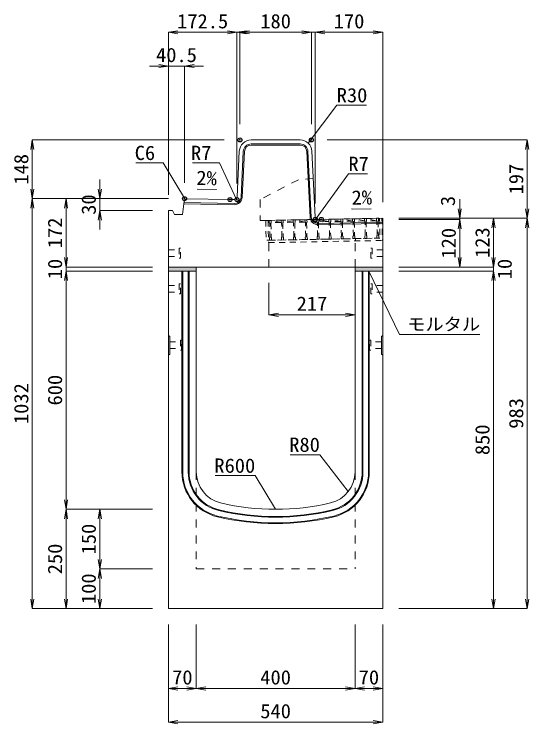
# Model space of a CAD drawing. Units: millimetres at full size. Extents: x -22536 to 51867, y -19720 to 38340.
# Drawn here: x -8493 to -7197, y 19478 to 21265 of the extents above; entities that cross this region are included whole.
import ezdxf
from ezdxf.enums import TextEntityAlignment as Align

# ---------------------------------------------------------------- set-up
doc = ezdxf.new("R2010")
doc.units = ezdxf.units.MM
doc.header["$LTSCALE"] = 20
doc.header["$PDMODE"] = 32
doc.header["$PDSIZE"] = 10
doc.linetypes.add('USER1', pattern=[2, 1, -1])
doc.linetypes.add('USER2', pattern=[1.35, 0.75, -0.6])
for name, color, linetype, lineweight in [('インサート', 3, 'USER2', 9), ('グレーチング', 7, 'USER2', 5), ('モルタル', 7, 'Continuous', 9), ('受枠', 3, 'USER2', 9), ('寸法線', 7, 'Continuous', 13), ('引出線', 4, 'Continuous', 13), ('本体', 2, 'Continuous', 13), ('目地', 132, 'Continuous', 5)]:
    doc.layers.add(name, color=color, linetype=linetype, lineweight=lineweight)
doc.layers.add('作業エリア', color=11, linetype='Continuous')
doc.styles.add('ＭＳ 明朝', font='')
doc.styles.get('ＭＳ 明朝').set_extended_font_data('MS Mincho')

# ---------------------------------------------------------------- blocks, each defined once
blk = doc.blocks.new('open_arrow')
at = {"color": 0, "linetype": 'Continuous', "lineweight": -2}
blk.add_lwpolyline([(7.5, 1.25), (0, 0), (7.5, -1.25)], dxfattribs=at)

msp = doc.modelspace()

# ---------------------------------------------------------------- hatches: boundary and pattern name
at = {"layer": 'モルタル'}
for points in [[(-8034.44, 20618.16), (-8034.44, 20628.16), (-8104.44, 20628.16), (-8104.44, 20618.16)], [(-7564.44, 20618.16), (-7564.44, 20628.16), (-7634.44, 20628.16), (-7634.44, 20618.16)]]:
    msp.add_hatch(color=256, dxfattribs=at).paths.add_polyline_path(points)

# ---------------------------------------------------------------- linework, layer by layer
at = {"layer": 'インサート'}
for p, q in [((-8074.44, 20675.66), (-8077.44, 20675.66)), ((-8077.44, 20675.66), (-8077.44, 20650.66)), ((-8074.44, 20650.66), (-8074.44, 20675.66)), ((-7594.44, 20675.66), (-7591.44, 20675.66)), ((-7594.44, 20650.66), (-7594.44, 20675.66)), ((-7591.44, 20675.66), (-7591.44, 20650.66)), ((-8104.44, 20671.66), (-8077.44, 20671.66)), ((-8104.44, 20671.66), (-8104.44, 20654.66)), ((-7564.44, 20671.66), (-7591.44, 20671.66)), ((-7564.44, 20671.66), (-7564.44, 20654.66)), ((-8104.44, 20654.66), (-8077.44, 20654.66)), ((-8077.44, 20650.66), (-8074.44, 20650.66)), ((-7591.44, 20650.66), (-7594.44, 20650.66)), ((-7564.44, 20654.66), (-7591.44, 20654.66)), ((-8074.44, 20585.66), (-8077.44, 20585.66)), ((-8077.44, 20585.66), (-8077.44, 20560.66)), ((-8074.44, 20560.66), (-8074.44, 20585.66)), ((-7594.44, 20585.66), (-7591.44, 20585.66)), ((-7594.44, 20560.66), (-7594.44, 20585.66)), ((-7591.44, 20585.66), (-7591.44, 20560.66)), ((-8104.44, 20581.66), (-8077.44, 20581.66)), ((-8104.44, 20581.66), (-8104.44, 20564.66)), ((-7564.44, 20581.66), (-7591.44, 20581.66)), ((-7564.44, 20581.66), (-7564.44, 20564.66)), ((-8104.44, 20564.66), (-8077.44, 20564.66)), ((-8077.44, 20560.66), (-8074.44, 20560.66)), ((-7591.44, 20560.66), (-7594.44, 20560.66)), ((-7564.44, 20564.66), (-7591.44, 20564.66)), ((-8071.24, 20443.66), (-8074.24, 20443.66)), ((-8074.24, 20443.66), (-8074.24, 20418.66)), ((-8071.24, 20418.66), (-8071.24, 20443.66)), ((-7597.64, 20443.66), (-7594.64, 20443.66)), ((-7597.64, 20418.66), (-7597.64, 20443.66)), ((-7594.64, 20443.66), (-7594.64, 20418.66)), ((-8101.24, 20439.66), (-8074.24, 20439.66)), ((-8101.24, 20439.66), (-8101.24, 20422.66)), ((-7567.64, 20439.66), (-7594.64, 20439.66)), ((-7567.64, 20439.66), (-7567.64, 20422.66)), ((-8101.24, 20422.66), (-8074.24, 20422.66)), ((-8074.24, 20418.66), (-8071.24, 20418.66)), ((-7594.64, 20418.66), (-7597.64, 20418.66)), ((-7567.64, 20422.66), (-7594.64, 20422.66))]:
    msp.add_line(p, q, dxfattribs=at)
at = {"layer": 'グレーチング'}
for p, q in [((-7850.47, 20745.63), (-7575.52, 20750.95)), ((-7820.36, 20740.21), (-7845.47, 20745.72)), ((-7790.36, 20740.79), (-7815.48, 20746.31)), ((-7760.37, 20741.37), (-7785.48, 20746.89)), ((-7730.38, 20741.95), (-7755.49, 20747.47)), ((-7700.38, 20742.53), (-7725.49, 20748.05)), ((-7670.39, 20743.11), (-7695.5, 20748.63)), ((-7640.39, 20743.69), (-7665.5, 20749.21)), ((-7610.4, 20744.27), (-7635.51, 20749.79)), ((-7580.4, 20744.85), (-7605.52, 20750.37)), ((-7820.36, 20740.21), (-7845.35, 20739.73)), ((-7790.36, 20740.79), (-7815.36, 20740.31)), ((-7760.37, 20741.37), (-7785.37, 20740.89)), ((-7730.38, 20741.95), (-7755.37, 20741.47)), ((-7700.38, 20742.53), (-7725.38, 20742.05)), ((-7670.39, 20743.11), (-7695.38, 20742.63)), ((-7640.39, 20743.69), (-7665.39, 20743.21)), ((-7610.4, 20744.27), (-7635.39, 20743.79)), ((-7580.4, 20744.85), (-7605.4, 20744.37)), ((-7849.5, 20695.64), (-7574.55, 20700.96))]:
    msp.add_line(p, q, dxfattribs=at)
for points in [[(-7850.47, 20745.63), (-7845.47, 20745.72), (-7845.35, 20739.73), (-7846.33, 20738.71), (-7845.64, 20702.71), (-7844.62, 20701.73), (-7844.5, 20695.73), (-7849.5, 20695.64), (-7849.62, 20701.64), (-7848.64, 20702.66), (-7849.33, 20738.65), (-7850.35, 20739.63)], [(-7815.64, 20703.29), (-7814.62, 20702.31), (-7814.51, 20696.31), (-7819.51, 20696.22), (-7819.62, 20702.22), (-7818.64, 20703.24), (-7819.34, 20739.23), (-7820.36, 20740.21), (-7820.47, 20746.21), (-7815.48, 20746.31), (-7815.36, 20740.31), (-7816.34, 20739.29)], [(-7785.65, 20703.87), (-7784.63, 20702.89), (-7784.51, 20696.9), (-7789.51, 20696.8), (-7789.63, 20702.8), (-7788.65, 20703.82), (-7789.35, 20739.81), (-7790.36, 20740.79), (-7790.48, 20746.79), (-7785.48, 20746.89), (-7785.37, 20740.89), (-7786.35, 20739.87)], [(-7755.65, 20704.45), (-7754.64, 20703.47), (-7754.52, 20697.48), (-7759.52, 20697.38), (-7759.63, 20703.38), (-7758.65, 20704.4), (-7759.35, 20740.39), (-7760.37, 20741.37), (-7760.49, 20747.37), (-7755.49, 20747.47), (-7755.37, 20741.47), (-7756.35, 20740.45)], [(-7725.66, 20705.04), (-7724.64, 20704.06), (-7724.52, 20698.06), (-7729.52, 20697.96), (-7729.64, 20703.96), (-7728.66, 20704.98), (-7729.36, 20740.97), (-7730.38, 20741.95), (-7730.49, 20747.95), (-7725.49, 20748.05), (-7725.38, 20742.05), (-7726.36, 20741.03)], [(-7698.67, 20705.56), (-7699.36, 20741.55), (-7700.38, 20742.53), (-7700.5, 20748.53), (-7695.5, 20748.63), (-7695.38, 20742.63), (-7696.36, 20741.61), (-7695.67, 20705.62), (-7694.65, 20704.64), (-7694.53, 20698.64), (-7699.53, 20698.54), (-7699.65, 20704.54)], [(-7668.67, 20706.14), (-7669.37, 20742.13), (-7670.39, 20743.11), (-7670.5, 20749.11), (-7665.5, 20749.21), (-7665.39, 20743.21), (-7666.37, 20742.19), (-7665.67, 20706.2), (-7664.65, 20705.22), (-7664.54, 20699.22), (-7669.54, 20699.12), (-7669.65, 20705.12)], [(-7635.39, 20743.79), (-7636.37, 20742.77), (-7635.68, 20706.78), (-7634.66, 20705.8), (-7634.54, 20699.8), (-7639.54, 20699.7), (-7639.66, 20705.7), (-7638.68, 20706.72), (-7639.37, 20742.71), (-7640.39, 20743.69), (-7640.51, 20749.69), (-7635.51, 20749.79)], [(-7605.4, 20744.37), (-7606.38, 20743.35), (-7605.68, 20707.36), (-7604.66, 20706.38), (-7604.55, 20700.38), (-7609.55, 20700.28), (-7609.66, 20706.28), (-7608.68, 20707.3), (-7609.38, 20743.29), (-7610.4, 20744.27), (-7610.51, 20750.27), (-7605.52, 20750.37)], [(-7579.55, 20700.86), (-7579.67, 20706.86), (-7578.69, 20707.88), (-7579.38, 20743.87), (-7580.4, 20744.85), (-7580.52, 20750.85), (-7575.52, 20750.95), (-7575.4, 20744.95), (-7576.38, 20743.93), (-7575.69, 20707.94), (-7574.67, 20706.96), (-7574.55, 20700.96)]]:
    msp.add_lwpolyline(points, close=True, dxfattribs=at)
at = {"layer": 'モルタル'}
for points in [[(-8104.44, 20628.16), (-8034.44, 20628.16), (-8034.44, 20618.16), (-8104.44, 20618.16)], [(-7634.44, 20628.16), (-7564.44, 20628.16), (-7564.44, 20618.16), (-7634.44, 20618.16)]]:
    msp.add_lwpolyline(points, close=True, dxfattribs=at)
at = {"layer": '作業エリア'}
for p in [(-7924.44, 20948.16), (-7744.44, 20948.16), (-8063.94, 20800.38), (-7949.44, 20798.16), (-7931.94, 20798.16), (-7734.44, 20748.16), (-7719.44, 20748.16)]:
    msp.add_point(p, dxfattribs=at)
at = {"layer": '受枠'}
for p, q in [((-7859.47, 20745.45), (-7566.52, 20751.12)), ((-7853.47, 20745.57), (-7852.38, 20689.58)), ((-7572.52, 20751.01), (-7571.55, 20701.02)), ((-7566.52, 20751.12), (-7565.44, 20695.13)), ((-7859.47, 20745.45), (-7858.5, 20695.46)), ((-7571.55, 20701.02), (-7858.5, 20695.46)), ((-7852.38, 20689.58), (-7565.44, 20695.13))]:
    msp.add_line(p, q, dxfattribs=at)
at = {"layer": '受枠', "linetype": 'Continuous'}
msp.add_line((-7633.54, 20699.82), (-7633.43, 20693.82), dxfattribs=at)
at = {"layer": '寸法線'}
for p, q in [((-8104.44, 21219.25), (-7883.94, 21219.25)), ((-8104.44, 20810.38), (-8104.44, 21219.25)), ((-7979.94, 21219.25), (-7876.44, 21219.25)), ((-7931.94, 20838.16), (-7931.94, 21219.25)), ((-7931.94, 20838.16), (-7931.94, 21219.25)), ((-7924.44, 20988.16), (-7924.44, 21219.25)), ((-7924.44, 21219.25), (-7744.44, 21219.25)), ((-7924.44, 20988.16), (-7924.44, 21219.25)), ((-7792.44, 21219.25), (-7686.44, 21219.25)), ((-7744.44, 20988.16), (-7744.44, 21219.25)), ((-7744.44, 20988.16), (-7744.44, 21219.25)), ((-7734.44, 20788.16), (-7734.44, 21219.25)), ((-7734.44, 21219.25), (-7564.44, 21219.25)), ((-7734.44, 20788.16), (-7734.44, 21219.25)), ((-7564.44, 20791.16), (-7564.44, 21219.25)), ((-8152.44, 21134.25), (-8015.94, 21134.25)), ((-8104.44, 20810.38), (-8104.44, 21134.25)), ((-8063.94, 20840.38), (-8063.94, 21134.25)), ((-8447.38, 20948.16), (-8447.38, 20800.38)), ((-7964.44, 20948.16), (-8447.38, 20948.16)), ((-7704.44, 20948.16), (-7200.66, 20948.16)), ((-7200.66, 20948.16), (-7200.66, 20751.16)), ((-8277.38, 20848.38), (-8277.38, 20722.38)), ((-8103.94, 20800.38), (-8447.38, 20800.38)), ((-8447.38, 19768.16), (-8447.38, 20800.38)), ((-8103.94, 20800.38), (-8447.38, 20800.38)), ((-8362.38, 20800.38), (-8362.38, 20628.16)), ((-8103.94, 20800.38), (-8362.38, 20800.38)), ((-8103.94, 20800.38), (-8277.38, 20800.38)), ((-7370.66, 20799.16), (-7370.66, 20700.16)), ((-8144.44, 20770.38), (-8277.38, 20770.38)), ((-7524.44, 20751.16), (-7370.66, 20751.16)), ((-7524.44, 20751.16), (-7285.66, 20751.16)), ((-7524.44, 20751.16), (-7200.66, 20751.16)), ((-7524.44, 20751.16), (-7200.66, 20751.16)), ((-7524.44, 20748.16), (-7370.66, 20748.16)), ((-7524.44, 20748.16), (-7370.66, 20748.16)), ((-7370.66, 20748.16), (-7370.66, 20628.16)), ((-7285.66, 20751.16), (-7285.66, 20628.16)), ((-7200.66, 20751.16), (-7200.66, 19768.16)), ((-8362.38, 20676.16), (-8362.38, 20570.16)), ((-7285.66, 20676.16), (-7285.66, 20570.16)), ((-8144.44, 20628.16), (-8362.38, 20628.16)), ((-8144.44, 20628.16), (-8362.38, 20628.16)), ((-7524.44, 20628.16), (-7370.66, 20628.16)), ((-7524.44, 20628.16), (-7285.66, 20628.16)), ((-7524.44, 20628.16), (-7285.66, 20628.16)), ((-8144.44, 20618.16), (-8362.38, 20618.16)), ((-8362.38, 20618.16), (-8362.38, 20018.16)), ((-8144.44, 20618.16), (-8362.38, 20618.16)), ((-7524.44, 20618.16), (-7285.66, 20618.16)), ((-7524.44, 20618.16), (-7285.66, 20618.16)), ((-7285.66, 20618.16), (-7285.66, 19768.16)), ((-7851.44, 20588.16), (-7851.44, 20507.94)), ((-7851.44, 20507.94), (-7634.44, 20507.94)), ((-8144.44, 20018.16), (-8362.38, 20018.16)), ((-8362.38, 19768.16), (-8362.38, 20018.16)), ((-8144.44, 20018.16), (-8362.38, 20018.16)), ((-8277.38, 20018.16), (-8277.38, 19868.16)), ((-8144.44, 20018.16), (-8277.38, 20018.16)), ((-8144.44, 19868.16), (-8277.38, 19868.16)), ((-8277.38, 19868.16), (-8277.38, 19768.16)), ((-8144.44, 19868.16), (-8277.38, 19868.16)), ((-8144.44, 19768.16), (-8447.38, 19768.16)), ((-8144.44, 19768.16), (-8362.38, 19768.16)), ((-8144.44, 19768.16), (-8277.38, 19768.16)), ((-7524.44, 19768.16), (-7285.66, 19768.16)), ((-7524.44, 19768.16), (-7200.66, 19768.16)), ((-8104.44, 19728.16), (-8104.44, 19567.01)), ((-8104.44, 19728.16), (-8104.44, 19482.01)), ((-8034.44, 19728.16), (-8034.44, 19567.01)), ((-8034.44, 19728.16), (-8034.44, 19567.01)), ((-7634.44, 19728.16), (-7634.44, 19567.01)), ((-7634.44, 19728.16), (-7634.44, 19567.01)), ((-7564.44, 19728.16), (-7564.44, 19567.01)), ((-7564.44, 19728.16), (-7564.44, 19482.01)), ((-8104.44, 19567.01), (-8034.44, 19567.01)), ((-8034.44, 19567.01), (-7634.44, 19567.01)), ((-7634.44, 19567.01), (-7564.44, 19567.01)), ((-8104.44, 19482.01), (-7564.44, 19482.01))]:
    msp.add_line(p, q, dxfattribs=at)
at = {"layer": '引出線'}
for points in [[(-7752.3, 20939.9), (-7680.54, 21035.75), (-7605.86, 21035.75)], [(-8061.31, 20797.34), (-8117.96, 20890.44), (-8186.3, 20890.44)], [(-7933.77, 20800.09), (-7976.15, 20890.44), (-8044.08, 20890.44)], [(-7732.6, 20750.09), (-7651.09, 20862.84), (-7603.16, 20862.84)], [(-7983.2, 20823.2), (-8031.94, 20824.18), (-7983.19, 20823.2)], [(-7642.52, 20774.16), (-7593.82, 20775.13), (-7642.56, 20774.16)], [(-7599.44, 20618.16), (-7522.73, 20458.39), (-7319.69, 20458.39)], [(-7651.68, 20062.59), (-7722.94, 20155.69), (-7797.61, 20155.69)], [(-7834.44, 20018.16), (-7885.8, 20102.91), (-7986.81, 20102.91)]]:
    msp.add_lwpolyline(points, dxfattribs=at)
at = {"layer": '本体'}
for p, q in [((-7895.9, 20948.16), (-7772.98, 20948.16)), ((-7931.61, 20804.81), (-7925.86, 20919.66)), ((-7734.77, 20754.81), (-7743.01, 20919.66)), ((-8064.68, 20794.43), (-8057.94, 20800.26)), ((-7949.44, 20798.16), (-8057.94, 20800.26)), ((-8064.68, 20794.43), (-8068.94, 20760.38)), ((-7949.44, 20798.16), (-7938.6, 20798.16)), ((-8104.44, 20770.38), (-8104.44, 20628.16)), ((-8094.44, 20770.38), (-8104.44, 20770.38)), ((-8089.44, 20760.38), (-8094.44, 20770.38)), ((-8068.94, 20760.38), (-8089.44, 20760.38)), ((-7719.44, 20748.16), (-7727.78, 20748.16)), ((-7719.44, 20748.16), (-7564.44, 20751.16)), ((-7564.44, 20628.16), (-7564.44, 20751.16)), ((-7564.44, 20628.16), (-8104.44, 20628.16)), ((-8104.44, 20618.16), (-8104.44, 19768.16)), ((-8034.44, 20618.16), (-8104.44, 20618.16)), ((-8034.44, 20618.16), (-8034.44, 20112.2)), ((-7634.44, 20112.2), (-7634.44, 20618.16)), ((-7564.44, 20618.16), (-7634.44, 20618.16)), ((-7564.44, 19768.16), (-7564.44, 20618.16)), ((-8104.44, 19768.16), (-7564.44, 19768.16))]:
    msp.add_line(p, q, dxfattribs=at)
at = {"layer": '本体', "linetype": 'USER1'}
for p, q in [((-7776.44, 20848.16), (-7873.44, 20798.16)), ((-7739.59, 20851.16), (-7776.44, 20848.16)), ((-7873.44, 20798.16), (-7873.44, 20745.18)), ((-7873.44, 20745.18), (-7719.44, 20748.16)), ((-7851.44, 20628.16), (-7851.44, 20695.6)), ((-7634.44, 20628.16), (-7634.44, 20699.8))]:
    msp.add_line(p, q, dxfattribs=at)
at = {"layer": '本体', "lineweight": 9}
for p, q in [((-8104.44, 20455.66), (-8101.24, 20453.66)), ((-8101.24, 20453.66), (-8101.24, 20408.66)), ((-7564.44, 20455.66), (-7567.64, 20453.66)), ((-7567.64, 20453.66), (-7567.64, 20408.66)), ((-8101.24, 20408.66), (-8104.44, 20406.66)), ((-7567.64, 20408.66), (-7564.44, 20406.66))]:
    msp.add_line(p, q, dxfattribs=at)
at = {"layer": '本体', "linetype": 'USER1', "lineweight": 15}
for p, q in [((-8034.44, 20112.2), (-8034.44, 19868.16)), ((-7634.44, 20112.2), (-7634.44, 19868.16)), ((-8034.44, 19868.16), (-7634.44, 19868.16))]:
    msp.add_line(p, q, dxfattribs=at)
at = {"layer": '本体'}
for centre, radius, start, end in [((-7895.9, 20918.16), 30, 90, 177.13759), ((-7772.98, 20918.16), 30, 2.86241, 90), ((-7938.6, 20805.16), 7, 270, 357.13759), ((-7727.78, 20755.16), 7, 182.86241, 270), ((-7954.44, 20112.2), 80, 180, 256.65764), ((-7714.44, 20112.2), 80, 283.34236, 0), ((-7834.44, 20618.16), 600, 256.65764, 283.34236)]:
    msp.add_arc(centre, radius, start, end, dxfattribs=at)
at = {"layer": '目地'}
for p, q in [((-7772.98, 20938.16), (-7895.9, 20938.16)), ((-7772.98, 20935.16), (-7895.9, 20935.16)), ((-7915.88, 20919.16), (-7921.63, 20804.11)), ((-7912.88, 20919.01), (-7918.63, 20803.96)), ((-7747.75, 20754.01), (-7756, 20919.01)), ((-7744.75, 20754.16), (-7753, 20919.16)), ((-7938.99, 20784.96), (-8065.56, 20787.41)), ((-7938.94, 20787.96), (-8065.19, 20790.4)), ((-7564.44, 20741.16), (-7727.44, 20738.01)), ((-7564.44, 20738.16), (-7727.38, 20735.01)), ((-8070.44, 20618.16), (-8070.44, 20112.2)), ((-8068.44, 20618.16), (-8068.44, 20112.2)), ((-8054.44, 20618.16), (-8054.44, 20112.2)), ((-8052.44, 20618.16), (-8052.44, 20112.2)), ((-7616.44, 20112.2), (-7616.44, 20618.16)), ((-7614.44, 20112.2), (-7614.44, 20618.16)), ((-7600.44, 20112.2), (-7600.44, 20618.16)), ((-7598.44, 20112.2), (-7598.44, 20618.16))]:
    msp.add_line(p, q, dxfattribs=at)
for centre, radius, start, end in [((-7895.9, 20918.16), 20, 90, 177.13759), ((-7895.9, 20918.16), 17, 90, 177.13759), ((-7772.98, 20918.16), 20, 2.86241, 90), ((-7772.98, 20918.16), 17, 2.86241, 90), ((-7938.61, 20804.96), 20, 268.89119, 357.13759), ((-7938.61, 20804.96), 17, 268.89119, 357.13759), ((-7727.77, 20755), 20, 182.86241, 271.10881), ((-7727.77, 20755), 17, 182.86241, 271.10881), ((-7954.44, 20112.2), 116, 180, 256.65764), ((-7954.44, 20112.2), 114, 180, 256.65764), ((-7954.44, 20112.2), 100, 180, 256.65764), ((-7954.44, 20112.2), 98, 180, 256.65764), ((-7714.44, 20112.2), 98, 283.34236, 0), ((-7714.44, 20112.2), 100, 283.34236, 0), ((-7714.44, 20112.2), 114, 283.34236, 0), ((-7714.44, 20112.2), 116, 283.34236, 0), ((-7834.44, 20618.16), 620, 256.65764, 283.34236), ((-7834.44, 20618.16), 618, 256.65764, 283.34236), ((-7834.44, 20618.16), 636, 256.65764, 283.34236), ((-7834.44, 20618.16), 634, 256.65764, 283.34236)]:
    msp.add_arc(centre, radius, start, end, dxfattribs=at)

# ---------------------------------------------------------------- block references
at = {"layer": '寸法線', "xscale": 3.2, "yscale": 3.2}
for p in [(-8104.44, 21219.25), (-7931.94, 21219.25), (-7924.44, 21219.25), (-7924.44, 21219.25), (-7734.44, 21219.25), (-7734.44, 21219.25), (-8063.94, 21134.25), (-7851.44, 20507.94), (-8104.44, 19567.01), (-8034.44, 19567.01), (-7634.44, 19567.01), (-8104.44, 19482.01)]:
    msp.add_blockref('open_arrow', p, dxfattribs=at)
for p, rotation in [((-7931.94, 21219.25), 180), ((-7744.44, 21219.25), 180), ((-7744.44, 21219.25), 180), ((-7564.44, 21219.25), 180), ((-8104.44, 21134.25), 180), ((-8447.38, 20948.16), 270), ((-7200.66, 20948.16), 270), ((-8447.38, 20800.38), 90), ((-8277.38, 20800.38), 90), ((-8447.38, 20800.38), 270), ((-8362.38, 20800.38), 270), ((-8277.38, 20770.38), 270), ((-7370.66, 20751.16), 90), ((-7200.66, 20751.16), 90), ((-7370.66, 20748.16), 270), ((-7370.66, 20748.16), 270), ((-7285.66, 20751.16), 270), ((-7200.66, 20751.16), 270), ((-8362.38, 20628.16), 90), ((-8362.38, 20628.16), 90), ((-7370.66, 20628.16), 90), ((-7285.66, 20628.16), 90), ((-7285.66, 20628.16), 90), ((-8362.38, 20618.16), 270), ((-8362.38, 20618.16), 270), ((-7285.66, 20618.16), 270), ((-7285.66, 20618.16), 270), ((-7634.44, 20507.94), 180), ((-8362.38, 20018.16), 90), ((-8362.38, 20018.16), 270), ((-8277.38, 20018.16), 270), ((-8277.38, 19868.16), 90), ((-8277.38, 19868.16), 270), ((-8447.38, 19768.16), 90), ((-8362.38, 19768.16), 90), ((-8277.38, 19768.16), 90), ((-7285.66, 19768.16), 90), ((-7200.66, 19768.16), 90), ((-8034.44, 19567.01), 180), ((-7634.44, 19567.01), 180), ((-7564.44, 19567.01), 180), ((-7564.44, 19482.01), 180)]:
    msp.add_blockref('open_arrow', p, dxfattribs=dict(at, rotation=rotation))
at = {"layer": '引出線'}
for p, xscale, yscale, rotation in [((-7752.3, 20939.9), 0.16, 0.16, 53.2), ((-7983.2, 20823.2), 0.16, 0.16, 178.9), ((-7933.77, 20800.09), 0.16, 0.16, 115.1), ((-8061.31, 20797.34), 0.16, 0.16, 121.3), ((-7642.52, 20774.16), 0.16, 0.16, 1.1), ((-7732.6, 20750.09), 0.16, 0.16, 54.1), ((-7599.44, 20618.16), 0.16, 0.16, 295.6), ((-7651.68, 20062.59), 0.133, 0.133, 127.4), ((-7834.44, 20018.16), 0.133, 0.133, 121.2)]:
    msp.add_blockref('open_arrow', p, dxfattribs=dict(at, xscale=xscale, yscale=yscale, rotation=rotation))

# ---------------------------------------------------------------- texts
at = {"layer": '寸法線', "style": 'ＭＳ 明朝', "width": 1.05}
for s, p in [('172.5', (-8018.19, 21247.25)), ('180', (-7834.44, 21247.25)), ('170', (-7649.44, 21247.25)), ('40.5', (-8084.19, 21162.25)), ('217', (-7742.94, 20535.94)), ('70', (-8069.44, 19595.01)), ('400', (-7834.44, 19595.01)), ('70', (-7599.44, 19595.01)), ('540', (-7834.44, 19510.01))]:
    msp.add_text(s, height=36.03, dxfattribs=at).set_placement(p, align=Align.MIDDLE_CENTER)
for s, p in [('148', (-8475.38, 20874.27)), ('197', (-7228.66, 20849.66)), ('30', (-8305.38, 20785.38)), ('3', (-7400.66, 20794.5)), ('172', (-8390.38, 20714.27)), ('120', (-7398.66, 20688.16)), ('123', (-7313.66, 20689.66)), ('10', (-8390.38, 20623.16)), ('10', (-7257.66, 20623.16)), ('600', (-8390.38, 20318.16)), ('1032', (-8475.38, 20284.27)), ('983', (-7228.66, 20259.66)), ('850', (-7313.66, 20193.16)), ('150', (-8305.38, 19943.16)), ('250', (-8390.38, 19893.16)), ('100', (-8305.38, 19818.16))]:
    msp.add_text(s, height=36.03, rotation=90, dxfattribs=at).set_placement(p, align=Align.MIDDLE_CENTER)
at = {"layer": '引出線', "style": 'ＭＳ 明朝', "width": 1.05}
for s, height, p in [('R30', 36.03, (-7680.54, 21078.95)), ('R7', 36.03, (-7651.09, 20906.04)), ('モルタル', 32.02, (-7502.73, 20500.27))]:
    msp.add_text(s, height=height, dxfattribs=at).set_placement(p, align=Align.TOP_LEFT)
for s, p in [('C6', (-8137.96, 20933.64)), ('R7', (-7996.15, 20933.64)), ('R80', (-7722.94, 20198.89)), ('R600', (-7885.8, 20146.11))]:
    msp.add_text(s, height=36.03, dxfattribs=at).set_placement(p, align=Align.TOP_RIGHT)
msp.add_text('2%', height=36.03, rotation=358.854, dxfattribs=at).set_placement((-7982.26, 20870.1), align=Align.TOP_RIGHT)
msp.add_text('2%', height=36.03, rotation=1.146, dxfattribs=at).set_placement((-7643.5, 20821.05), align=Align.TOP_LEFT)

doc.saveas('drawing.dxf')
